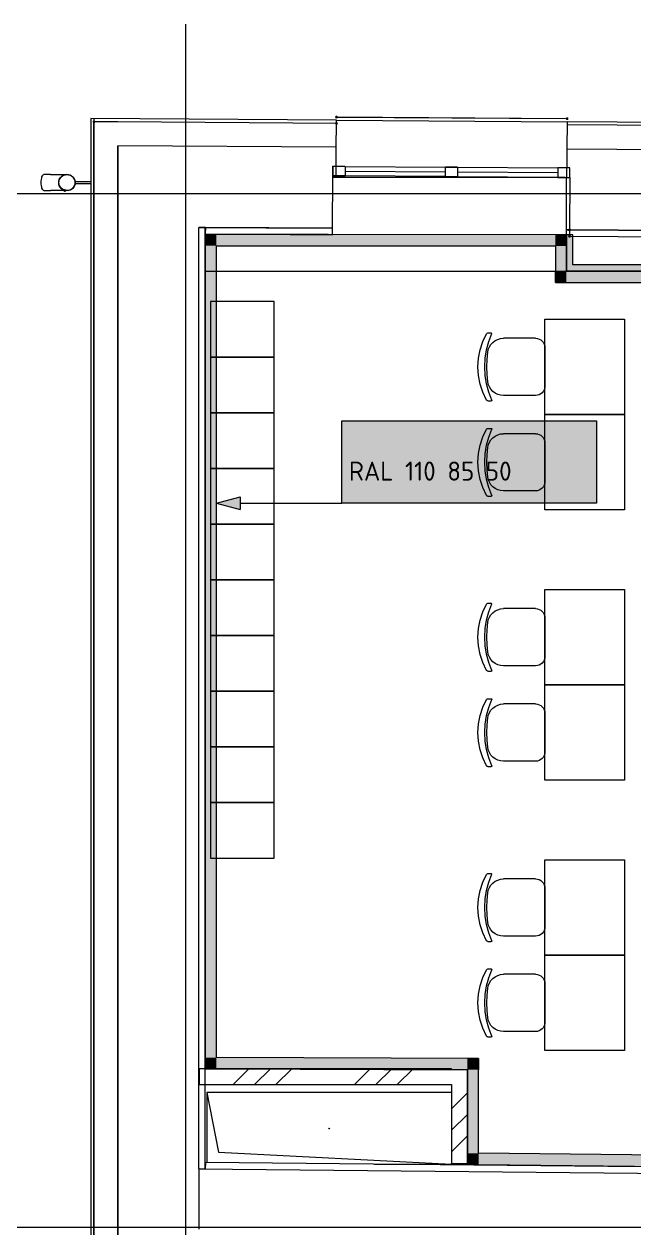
# Model space of a CAD drawing. Header units: millimetres. Extents: x 0 to 1189, y 0 to 841.
# Drawn here: x 228.5 to 266.8, y 653.3 to 729 of the extents above; entities that cross this region are included whole.
import ezdxf

# ---------------------------------------------------------------- set-up
doc = ezdxf.new("R2010")
doc.units = ezdxf.units.MM

msp = doc.modelspace()

# ---------------------------------------------------------------- hatches: boundary and pattern name
h = msp.add_hatch(color=7)
h.dxf.hatch_style = 2
h.paths.add_polyline_path([(248.237379, 723.176876), (248.210942, 723.240438), (248.147379, 723.266876), (248.083817, 723.240438), (248.057379, 723.176876), (248.057379, 723.166876), (248.083817, 723.103313), (248.147379, 723.076875), (248.210942, 723.103313), (248.237379, 723.166876)])
h = msp.add_hatch(color=7)
h.dxf.hatch_style = 2
h.paths.add_polyline_path([(262.737401, 723.079875), (262.710964, 723.143438), (262.647401, 723.169876), (262.583839, 723.143438), (262.557401, 723.079875), (262.557401, 723.069875), (262.583839, 723.006313), (262.647401, 722.979875), (262.710964, 723.006313), (262.737401, 723.069875)])
h = msp.add_hatch(color=7)
h.dxf.hatch_style = 2
h.paths.add_polyline_path([(232.898356, 722.969875), (232.834793, 722.943438), (232.808356, 722.879875), (232.834793, 722.816312), (232.898356, 722.789875), (232.961918, 722.816312), (232.988356, 722.879875), (232.961918, 722.943438)])
h = msp.add_hatch(color=7)
h.dxf.hatch_style = 2
h.paths.add_polyline_path([(248.145379, 722.866875), (248.081817, 722.840438), (248.055379, 722.776875), (248.081817, 722.713312), (248.145379, 722.686875), (248.208942, 722.713312), (248.235379, 722.776875), (248.208942, 722.840438)])
h = msp.add_hatch(color=7)
h.dxf.hatch_style = 2
h.paths.add_polyline_path([(231.068353, 718.466868), (231.131916, 718.493306), (231.158353, 718.556868), (231.131916, 718.620431), (231.068353, 718.646869), (231.055353, 718.646869), (230.99179, 718.620431), (230.965353, 718.556868), (230.99179, 718.493306), (231.055353, 718.466868)])
at = {"true_color": 0xf1d696}
h = msp.add_hatch(color=41, dxfattribs=at)
h.dxf.hatch_style = 2
h.paths.add_polyline_path([(240.598368, 715.079863), (239.898367, 715.080863), (239.898367, 715.780864)])
h = msp.add_hatch(color=41, dxfattribs=at)
h.dxf.hatch_style = 2
h.paths.add_polyline_path([(239.898367, 715.780864), (240.598368, 715.779864), (240.598368, 715.079863)])
h = msp.add_hatch(color=41, dxfattribs=at)
h.dxf.hatch_style = 2
h.paths.add_polyline_path([(240.598368, 715.079863), (240.598368, 715.779864), (261.9094, 715.771864), (261.9094, 715.071863)])
h = msp.add_hatch(color=41, dxfattribs=at)
h.dxf.hatch_style = 2
h.paths.add_polyline_path([(261.9094, 715.071863), (261.9094, 715.771864), (262.609401, 715.770864)])
h = msp.add_hatch(color=41, dxfattribs=at)
h.dxf.hatch_style = 2
h.paths.add_polyline_path([(261.9094, 715.071863), (262.609401, 715.770864), (262.609401, 715.070863)])
h = msp.add_hatch(color=7)
h.dxf.hatch_style = 2
h.paths.add_polyline_path([(262.609401, 715.770864), (262.800402, 715.770864), (262.800402, 713.875861), (262.614401, 713.875861)])
h = msp.add_hatch(color=7)
h.dxf.hatch_style = 2
h.paths.add_polyline_path([(262.797401, 715.767864), (262.733839, 715.741427), (262.707401, 715.677864), (262.733839, 715.614301), (262.797401, 715.587864), (262.807402, 715.587864), (262.870964, 715.614301), (262.897402, 715.677864), (262.870964, 715.741427), (262.807402, 715.767864)])
h = msp.add_hatch(color=7)
h.dxf.hatch_style = 2
h.paths.add_polyline_path([(262.800402, 716.168865), (262.736839, 716.142427), (262.710401, 716.078865), (262.736839, 716.015302), (262.800402, 715.988865), (262.810402, 715.988865), (262.873964, 716.015302), (262.900402, 716.078865), (262.873964, 716.142427), (262.810402, 716.168865)])
h = msp.add_hatch(color=7)
h.dxf.hatch_style = 2
h.paths.add_polyline_path([(262.800402, 713.875861), (262.807402, 715.677864), (263.009402, 715.676864), (263.009402, 713.875861)])
at = {"true_color": 0xdcd214}
h = msp.add_hatch(color=52, dxfattribs=at)
h.dxf.hatch_style = 2
h.paths.add_polyline_path([(240.598368, 664.024785), (239.898367, 664.026785), (239.898367, 715.080863), (240.598368, 715.079863)])
at = {"true_color": 0xf1d696}
h = msp.add_hatch(color=41, dxfattribs=at)
h.dxf.hatch_style = 2
h.paths.add_polyline_path([(261.9094, 715.071863), (262.609401, 715.070863), (262.609401, 713.475861), (261.9094, 713.475861)])
h = msp.add_hatch(color=41, dxfattribs=at)
h.dxf.hatch_style = 2
h.paths.add_polyline_path([(262.609401, 713.475861), (261.9094, 712.77586), (261.9094, 713.475861)])
h = msp.add_hatch(color=41, dxfattribs=at)
h.dxf.hatch_style = 2
h.paths.add_polyline_path([(262.609401, 713.475861), (262.609401, 712.77586), (261.9094, 712.77586)])
h = msp.add_hatch(color=7)
h.dxf.hatch_style = 2
h.paths.add_polyline_path([(262.609401, 713.875861), (277.695424, 713.875861), (277.695424, 713.475861), (262.609401, 713.475861)])
h = msp.add_hatch(color=41, dxfattribs=at)
h.dxf.hatch_style = 2
h.paths.add_polyline_path([(262.609401, 712.77586), (262.609401, 713.475861), (278.095425, 713.475861), (278.095425, 712.77586)])
at = {"true_color": 0xffffff}
h = msp.add_hatch(color=7, dxfattribs=at)
h.dxf.hatch_style = 2
h.paths.add_polyline_path([(248.47438, 704.071846), (264.488404, 704.071846), (264.488404, 698.895838), (248.47438, 698.895838)])
at = {"true_color": 0x0077b0}
h = msp.add_hatch(color=144, dxfattribs=at)
h.paths.add_polyline_path([(249.685447, 702.675707), (249.685447, 703.482686), (249.655957, 703.639369), (249.566935, 703.770421), (249.438295, 703.856824), (249.281957, 703.886176), (249.125481, 703.856824), (248.994223, 703.770421), (248.906786, 703.639369), (248.878467, 703.482686), (248.878467, 702.675707), (248.906786, 702.519369), (248.994223, 702.390729), (249.125481, 702.301708), (249.281957, 702.272218), (249.438295, 702.301708), (249.566935, 702.390729), (249.655957, 702.519369)])
h.paths.add_polyline_path([(249.886089, 702.675707), (249.874935, 702.555051), (249.841509, 702.443025), (249.785862, 702.339991), (249.708046, 702.24631), (249.616278, 702.169011), (249.514225, 702.114501), (249.402561, 702.082212), (249.281957, 702.071575), (249.160225, 702.082212), (249.048517, 702.114501), (248.946319, 702.169011), (248.853111, 702.24631), (248.775382, 702.339991), (248.719924, 702.443025), (248.686688, 702.555051), (248.67562, 702.675707), (248.67562, 703.482686), (248.686688, 703.604419), (248.719924, 703.716126), (248.775382, 703.818325), (248.853111, 703.911532), (248.946319, 703.989348), (249.048517, 704.044995), (249.160225, 704.078421), (249.281957, 704.089574), (249.402613, 704.078464), (249.514639, 704.045339), (249.617673, 703.990511), (249.711354, 703.914288), (249.787258, 703.82065), (249.841923, 703.717504), (249.874987, 703.604849), (249.886089, 703.482686)])
h = msp.add_hatch(color=144, dxfattribs=at)
h.dxf.hatch_style = 2
h.paths.add_polyline_path([(252.210158, 703.079197), (252.00676, 703.079197), (251.933242, 703.104484), (251.908092, 703.18062), (251.933242, 703.256757), (252.00676, 703.282044), (252.210158, 703.282044), (252.327085, 703.304782), (252.424581, 703.369687), (252.490727, 703.467597), (252.512224, 703.58411), (252.490727, 703.701036), (252.424581, 703.798533), (252.327085, 703.864679), (252.210158, 703.886176), (251.806669, 703.886176), (251.730532, 703.91167), (251.705245, 703.9876), (251.730532, 704.064012), (251.806669, 704.089574), (252.210158, 704.089574), (252.310591, 704.08054), (252.403842, 704.053263), (252.489134, 704.007486), (252.565692, 703.942951), (252.630658, 703.86448), (252.677382, 703.778207), (252.705606, 703.684595), (252.715071, 703.58411), (252.702445, 703.465099), (252.664497, 703.357974), (252.601125, 703.263044), (252.512224, 703.18062), (252.601125, 703.098196), (252.664497, 703.003267), (252.702445, 702.896142), (252.715071, 702.777131), (252.715071, 702.573732), (252.705606, 702.473687), (252.677382, 702.381083), (252.630658, 702.29592), (252.565692, 702.218198), (252.487971, 702.153663), (252.402808, 702.107887), (252.310204, 702.08061), (252.210158, 702.071575), (251.806669, 702.071575), (251.730532, 702.095484), (251.705245, 702.170243), (251.730532, 702.246655), (251.806669, 702.272218), (252.210158, 702.272218), (252.327085, 702.295024), (252.424581, 702.362066), (252.490727, 702.458942), (252.512224, 702.576488), (252.512224, 702.777131), (252.490727, 702.894057), (252.424581, 702.991554), (252.327085, 703.057699)])
h = msp.add_hatch(color=144, dxfattribs=at)
h.dxf.hatch_style = 2
h.paths.add_polyline_path([(251.199071, 702.573732), (250.392092, 702.573732), (250.315955, 702.599295), (250.290668, 702.675707), (250.315955, 702.751844), (250.392092, 702.777131), (251.199071, 702.777131), (251.275208, 702.751844), (251.300495, 702.675707), (251.275208, 702.599295)])
h = msp.add_hatch(color=144, dxfattribs=at)
h.dxf.hatch_style = 2
h.paths.add_polyline_path([(240.598368, 698.895838), (242.09137, 699.294839), (242.09137, 698.494838)])
at = {"true_color": 0xdcd214}
h = msp.add_hatch(color=52, dxfattribs=at)
h.dxf.hatch_style = 2
h.paths.add_polyline_path([(239.898367, 663.329784), (239.898367, 664.026785), (240.598368, 664.024785)])
h = msp.add_hatch(color=52, dxfattribs=at)
h.dxf.hatch_style = 2
h.paths.add_polyline_path([(239.898367, 663.326784), (240.598368, 664.024785), (240.598368, 663.324784)])
at = {"true_color": 0xf1d696}
h = msp.add_hatch(color=41, dxfattribs=at)
h.dxf.hatch_style = 2
h.paths.add_polyline_path([(240.598368, 663.324784), (240.598368, 664.024785), (256.384392, 663.968785), (256.384392, 663.268784)])
h = msp.add_hatch(color=41, dxfattribs=at)
h.dxf.hatch_style = 2
h.paths.add_polyline_path([(256.384392, 663.968785), (257.084393, 663.965785), (256.384392, 663.268784)])
h = msp.add_hatch(color=41, dxfattribs=at)
h.dxf.hatch_style = 2
h.paths.add_polyline_path([(256.384392, 663.268784), (257.084393, 663.965785), (257.084393, 663.265784)])
h = msp.add_hatch(color=41, dxfattribs=at)
h.dxf.hatch_style = 2
h.paths.add_polyline_path([(256.384392, 663.268784), (257.084393, 663.265784), (257.084393, 658.009776), (256.384392, 658.017776)])
h = msp.add_hatch(color=41, dxfattribs=at)
h.dxf.hatch_style = 2
h.paths.add_polyline_path([(256.392392, 657.324775), (256.384392, 658.017776), (257.084393, 658.009776)])
h = msp.add_hatch(color=41, dxfattribs=at)
h.dxf.hatch_style = 2
h.paths.add_polyline_path([(256.384392, 657.317775), (257.084393, 658.009776), (257.084393, 657.309775)])
h = msp.add_hatch(color=41, dxfattribs=at)
h.dxf.hatch_style = 2
h.paths.add_polyline_path([(327.0545, 657.252775), (327.0545, 656.552774), (257.084393, 657.309775), (257.084393, 658.009776)])

# ---------------------------------------------------------------- linework, layer by layer
at = {"color": 7, "lineweight": 0}
for points in [[(238.672365, 251.095154), (238.672365, 729.022884)], [(248.146379, 722.976875), (232.698356, 723.080875)], [(232.698356, 723.080875), (232.698356, 642.704753)], [(232.898356, 723.079875), (232.898356, 722.879875)], [(248.147379, 723.176876), (262.647401, 723.079875)], [(262.647401, 723.069875), (248.147379, 723.166876)], [(232.898356, 642.704753), (232.898356, 722.879875)], [(234.398358, 722.869875), (232.898356, 722.879875)], [(232.898356, 722.879875), (232.898356, 642.704753)], [(248.145379, 722.776875), (234.398358, 722.869875)], [(248.135379, 721.276873), (248.145379, 722.776875)], [(248.145379, 722.776875), (248.146379, 722.976875)], [(248.146379, 722.976875), (262.646401, 722.879875)], [(262.646401, 722.879875), (262.634401, 721.179872)], [(278.364425, 722.573875), (262.644401, 722.679875)], [(278.365425, 722.773875), (262.646401, 722.879875)], [(248.135379, 721.276873), (234.398358, 721.369873)], [(234.398358, 716.268865), (234.398358, 721.369873)], [(234.398358, 721.369873), (234.398358, 642.704753)], [(248.127379, 720.076871), (248.135379, 721.276873)], [(262.634401, 721.179872), (262.626401, 719.979871)], [(262.634401, 721.179872), (278.354425, 721.073872)], [(247.923379, 719.47887), (247.927379, 720.078871)], [(247.927379, 720.078871), (247.923379, 719.47887)], [(247.927379, 720.078871), (248.68738, 720.073871)], [(248.68738, 720.073871), (247.927379, 720.078871)], [(248.123379, 719.47687), (248.127379, 720.076871)], [(248.68738, 720.073871), (248.68338, 719.47387)], [(248.68738, 720.073871), (254.99639, 720.030871)], [(254.99239, 719.43087), (254.99639, 720.030871)], [(254.99639, 720.030871), (255.756391, 720.025871)], [(255.756391, 720.025871), (254.99639, 720.030871)], [(255.756391, 720.025871), (255.752391, 719.42587)], [(255.756391, 720.025871), (262.0664, 719.983871)], [(262.0664, 719.983871), (262.0624, 719.38387)], [(262.826402, 719.978871), (262.0664, 719.983871)], [(262.826402, 719.978871), (262.0664, 719.983871)], [(262.622401, 719.37987), (262.626401, 719.979871)], [(262.822402, 719.37887), (262.826402, 719.978871)], [(262.822402, 719.37887), (262.826402, 719.978871)], [(229.582368, 719.05586), (229.585501, 719.156587), (229.594493, 719.250423), (229.608735, 719.335353), (229.627618, 719.409361), (229.650532, 719.470431), (229.676868, 719.516548), (229.706017, 719.545697), (229.737368, 719.555861)], [(230.162352, 719.55687), (229.737351, 719.55687)], [(230.162352, 719.55687), (230.219352, 719.55687)], [(230.219352, 719.55687), (230.274352, 719.55687)], [(230.274352, 719.55687), (230.329352, 719.55687)], [(230.329352, 719.55687), (230.383352, 719.55687)], [(230.383352, 719.55687), (230.436352, 719.55687)], [(230.436352, 719.55687), (230.488352, 719.55687)], [(230.488352, 719.55687), (230.538352, 719.55687)], [(230.538352, 719.55687), (230.587352, 719.55687)], [(230.587352, 719.55687), (230.635352, 719.55687)], [(230.635352, 719.55687), (230.681352, 719.55687)], [(230.678352, 719.056869), (230.688925, 719.161614), (230.719243, 719.259198), (230.76721, 719.347524), (230.830728, 719.424495), (230.907698, 719.488012), (230.996025, 719.535979), (231.093609, 719.566298), (231.198353, 719.57687), (231.303385, 719.566298), (231.401104, 719.535979), (231.489447, 719.488012), (231.566354, 719.424495), (231.62976, 719.347524), (231.677604, 719.259198), (231.707823, 719.161614), (231.718354, 719.056869)], [(230.681352, 719.55687), (230.725352, 719.55687)], [(230.698352, 719.056869), (230.708517, 719.157596), (230.737665, 719.251432), (230.783782, 719.336362), (230.844853, 719.41037), (230.918861, 719.47144), (231.00379, 719.517557), (231.097627, 719.546706), (231.198353, 719.55687), (231.29908, 719.546706), (231.392916, 719.517557), (231.477846, 719.47144), (231.551854, 719.41037), (231.612924, 719.336362), (231.659041, 719.251432), (231.68819, 719.157596), (231.698354, 719.056869)], [(230.725352, 719.55687), (230.768353, 719.55687)], [(230.768353, 719.55687), (230.809353, 719.55687)], [(230.809353, 719.55687), (230.849353, 719.55687)], [(230.849353, 719.55687), (230.886353, 719.55687)], [(230.886353, 719.55687), (230.922353, 719.55687)], [(230.922353, 719.55687), (230.956353, 719.55687)], [(230.956353, 719.55687), (230.988353, 719.55687)], [(230.988353, 719.55687), (231.017353, 719.55687)], [(231.017353, 719.55687), (231.045353, 719.55687)], [(231.045353, 719.55687), (231.068353, 719.55687)], [(247.900379, 716.178865), (247.923379, 719.47887)], [(262.529401, 719.38087), (247.922379, 719.38087)], [(248.68338, 719.47387), (247.923379, 719.47887)], [(247.923379, 719.47887), (248.68338, 719.47387)], [(254.99239, 719.43087), (248.68338, 719.47387)], [(248.68538, 719.77387), (254.99439, 719.73087)], [(255.752391, 719.42587), (254.99239, 719.43087)], [(254.99239, 719.43087), (255.752391, 719.42587)], [(262.0624, 719.38387), (255.752391, 719.42587)], [(255.754391, 719.72587), (262.0644, 719.68387)], [(262.0624, 719.38387), (262.822402, 719.37887)], [(262.0624, 719.38387), (262.822402, 719.37887)], [(262.609401, 715.770864), (262.609401, 719.37987)], [(262.822402, 719.37887), (262.800402, 716.078865)], [(229.737368, 718.555859), (229.706017, 718.566023), (229.676868, 718.595172), (229.650532, 718.641289), (229.627618, 718.702359), (229.608735, 718.776367), (229.594493, 718.861297), (229.585501, 718.955133), (229.582368, 719.05586)], [(229.737351, 718.556868), (230.162352, 718.556868)], [(230.186352, 718.556868), (230.162352, 718.556868)], [(230.242352, 718.556868), (230.186352, 718.556868)], [(230.297352, 718.556868), (230.242352, 718.556868)], [(230.352352, 718.556868), (230.297352, 718.556868)], [(230.405352, 718.556868), (230.352352, 718.556868)], [(230.458352, 718.556868), (230.405352, 718.556868)], [(230.509352, 718.556868), (230.458352, 718.556868)], [(230.559352, 718.556868), (230.509352, 718.556868)], [(230.607352, 718.556868), (230.559352, 718.556868)], [(230.654352, 718.556868), (230.607352, 718.556868)], [(230.700352, 718.556868), (230.654352, 718.556868)], [(231.718354, 719.056869), (231.707823, 718.951838), (231.677604, 718.854119), (231.62976, 718.765775), (231.566354, 718.688869), (231.489447, 718.625462), (231.401104, 718.577619), (231.303385, 718.5474), (231.198353, 718.536868), (231.093609, 718.5474), (230.996025, 718.577619), (230.907698, 718.625462), (230.830728, 718.688869), (230.76721, 718.765775), (230.719243, 718.854119), (230.688925, 718.951838), (230.678352, 719.056869)], [(231.698354, 719.056869), (231.68819, 718.955855), (231.659041, 718.861885), (231.612924, 718.776937), (231.551854, 718.702994), (231.477846, 718.642035), (231.392916, 718.59604), (231.29908, 718.566992), (231.198353, 718.556868), (231.097627, 718.566992), (231.00379, 718.59604), (230.918861, 718.642035), (230.844853, 718.702994), (230.783782, 718.776937), (230.737665, 718.861885), (230.708517, 718.955855), (230.698352, 719.056869)], [(230.743353, 718.556868), (230.700352, 718.556868)], [(230.786353, 718.556868), (230.743353, 718.556868)], [(230.826353, 718.556868), (230.786353, 718.556868)], [(230.865353, 718.556868), (230.826353, 718.556868)], [(230.901353, 718.556868), (230.865353, 718.556868)], [(230.936353, 718.556868), (230.901353, 718.556868)], [(230.969353, 718.556868), (230.936353, 718.556868)], [(231.000353, 718.556868), (230.969353, 718.556868)], [(231.029353, 718.556868), (231.000353, 718.556868)], [(231.055353, 718.556868), (231.029353, 718.556868)], [(232.698356, 719.106869), (231.707354, 719.106869)], [(231.707354, 719.006869), (232.698356, 719.006869)], [(198.085303, 718.371868), (863.72632, 718.371868)], [(234.398358, 642.714753), (234.398358, 716.268865)], [(239.498366, 716.234865), (247.900379, 716.178865)], [(239.898367, 716.234865), (239.498366, 716.234865)], [(239.498366, 657.038775), (239.498366, 716.234865)], [(239.898367, 657.038775), (239.898367, 716.234865)], [(239.901367, 716.231865), (239.898367, 715.831864)], [(247.900379, 716.178865), (239.901367, 716.231865)], [(239.898367, 715.831864), (247.898379, 715.778864)], [(247.615378, 715.780864), (239.898367, 715.780864)], [(239.898367, 715.780864), (239.898367, 715.080863)], [(261.9094, 715.771864), (239.898367, 715.780864)], [(247.898379, 715.778864), (247.900379, 716.178865)], [(262.609401, 715.770864), (261.9094, 715.771864)], [(262.800402, 716.078865), (262.609401, 716.079865)], [(262.609401, 716.079865), (262.800402, 716.077865)], [(262.609401, 715.770864), (262.609401, 713.475861)], [(263.009402, 715.770864), (262.609401, 715.770864)], [(262.609401, 713.475861), (262.609401, 715.770864)], [(262.800402, 716.077865), (262.797401, 715.677864)], [(278.120425, 715.974865), (262.800402, 716.077865)], [(262.807402, 715.677864), (278.117425, 715.574864)], [(262.810402, 716.078865), (278.120425, 715.975865)], [(263.009402, 713.875861), (263.009402, 715.770864)], [(239.898367, 715.080863), (239.898367, 663.326784)], [(240.598368, 715.079863), (261.9094, 715.071863)], [(240.598368, 664.024785), (240.598368, 715.079863)], [(261.9094, 715.071863), (261.9094, 713.475861)], [(239.898367, 713.475861), (262.609401, 713.475861)], [(261.9094, 712.77586), (261.9094, 713.475861)], [(262.609401, 713.475861), (278.095425, 713.475861)], [(278.095425, 713.475861), (262.609401, 713.475861)], [(277.695424, 713.875861), (263.009402, 713.875861)], [(261.9094, 712.77586), (278.095425, 712.77586)], [(257.084393, 663.965785), (240.598368, 664.024785)], [(257.084393, 663.965785), (257.084393, 663.265784)], [(255.38439, 663.328784), (239.514366, 663.328784)], [(239.514366, 663.328784), (239.514366, 662.328783)], [(239.898367, 663.326784), (240.598368, 663.324784)], [(240.598368, 663.324784), (256.384392, 663.268784)], [(241.640369, 662.328783), (242.639371, 663.327784)], [(242.989371, 662.328783), (243.988373, 663.327784)], [(244.339373, 662.328783), (245.338375, 663.327784)], [(249.273381, 662.328783), (250.273382, 663.327784)], [(250.622383, 662.328783), (251.622384, 663.327784)], [(251.972385, 662.328783), (252.972386, 663.327784)], [(255.38439, 663.268784), (255.38439, 663.328784)], [(256.384392, 663.268784), (255.38439, 663.268784)], [(256.384392, 657.364775), (256.384392, 663.268784)], [(256.384392, 663.268784), (256.384392, 657.317775)], [(257.084393, 658.009776), (257.084393, 663.265784)], [(239.514366, 662.328783), (255.38439, 662.328783)], [(255.38439, 661.828782), (239.984367, 661.828782)], [(239.984367, 661.828782), (239.984367, 657.433775)], [(239.984367, 661.828782), (240.734368, 658.078776)], [(255.38439, 661.828782), (239.984367, 661.828782)], [(239.984367, 661.828782), (239.984367, 657.433775)], [(255.38439, 662.328783), (255.38439, 657.364775)], [(255.38439, 660.80578), (256.384392, 661.805782)], [(255.38439, 659.456778), (256.384392, 660.45678)], [(247.659378, 659.578778), (247.684378, 659.603778), (247.709378, 659.578778)], [(247.709378, 659.578778), (247.684378, 659.553778), (247.659378, 659.578778)], [(247.709378, 659.578778), (247.684378, 659.553778), (247.671378, 659.556778)], [(247.678378, 659.602778), (247.709378, 659.578778)], [(255.38439, 658.107776), (256.384392, 659.107778)], [(240.734368, 658.078776), (255.38439, 657.328775)], [(326.354499, 657.259775), (257.084393, 658.009776)], [(239.903367, 657.434775), (239.899367, 657.034774)], [(307.38847, 656.761774), (239.903367, 657.434775)], [(250.529383, 657.328775), (255.38439, 657.328775)], [(250.529383, 657.328775), (255.38439, 657.328775)], [(255.38439, 657.364775), (256.384392, 657.364775)], [(255.38439, 657.328775), (255.38439, 657.364775)], [(255.38439, 657.328775), (255.38439, 657.364775)], [(256.384392, 657.364775), (256.384392, 657.269775)], [(256.384392, 657.317775), (257.084393, 657.309775)], [(257.084393, 657.309775), (327.754501, 656.544774)], [(239.498366, 657.038775), (239.498366, 653.237769)], [(239.498366, 657.038775), (239.898367, 657.038775)], [(239.498366, 657.038775), (307.38447, 656.361773)], [(198.085303, 653.371769), (863.72632, 653.371769)]]:
    msp.add_lwpolyline(points, dxfattribs=at)
at = {"color": 253, "lineweight": 0, "true_color": 0x999999}
for points in [[(244.218373, 711.576858), (240.218367, 711.576858)], [(240.218367, 711.576858), (240.218367, 708.076852)], [(244.218373, 708.076852), (244.218373, 711.576858)], [(261.256399, 704.464847), (261.256399, 710.464856)], [(261.256399, 710.464856), (266.256407, 710.464856)], [(266.256407, 710.464856), (266.256407, 704.464847)], [(257.581394, 705.376848), (257.347674, 705.86988), (257.178643, 706.38635), (257.075987, 706.920069), (257.041393, 707.464852), (257.075987, 708.009196), (257.178643, 708.542853), (257.347674, 709.05926), (257.581394, 709.551855)], [(257.581394, 705.376848), (257.347674, 705.86988), (257.178643, 706.38635), (257.075987, 706.920069), (257.041393, 707.464852), (257.075987, 708.009196), (257.178643, 708.542853), (257.347674, 709.05926), (257.581394, 709.551855)], [(257.909394, 705.372848), (257.719034, 705.876349), (257.582019, 706.3956), (257.49919, 706.926476), (257.471393, 707.464852), (257.49919, 708.002649), (257.582019, 708.533228), (257.719034, 709.05237), (257.909394, 709.555855)], [(257.909394, 705.372848), (257.719034, 705.876349), (257.582019, 706.3956), (257.49919, 706.926476), (257.471393, 707.464852), (257.49919, 708.002649), (257.582019, 708.533228), (257.719034, 709.05237), (257.909394, 709.555855)], [(257.581394, 709.551855), (257.617519, 709.587105), (257.666394, 709.599855)], [(257.581394, 709.551855), (257.617519, 709.587105), (257.666394, 709.599855)], [(257.666394, 709.599855), (257.882394, 709.599855)], [(257.666394, 709.599855), (257.882394, 709.599855)], [(257.882394, 709.599855), (257.903769, 709.590855), (257.912394, 709.569855), (257.909394, 709.555855)], [(257.882394, 709.599855), (257.903769, 709.590855), (257.912394, 709.569855), (257.909394, 709.555855)], [(257.658394, 708.364853), (257.694708, 708.550238), (257.763097, 708.721057), (257.860103, 708.87418), (257.982269, 709.006479), (258.126138, 709.114825), (258.288254, 709.196089), (258.465159, 709.247141), (258.653395, 709.264854)], [(257.658394, 708.364853), (257.694708, 708.550238), (257.763097, 708.721057), (257.860103, 708.87418), (257.982269, 709.006479), (258.126138, 709.114825), (258.288254, 709.196089), (258.465159, 709.247141), (258.653395, 709.264854)], [(260.656398, 709.264854), (258.653395, 709.264854)], [(260.656398, 709.264854), (258.653395, 709.264854)], [(260.656398, 709.264854), (260.777213, 709.252649), (260.889789, 709.217651), (260.991701, 709.162286), (261.080524, 709.088979), (261.153831, 709.000157), (261.209196, 708.898244), (261.244194, 708.785668), (261.256399, 708.664853)], [(260.656398, 709.264854), (260.777213, 709.252649), (260.889789, 709.217651), (260.991701, 709.162286), (261.080524, 709.088979), (261.153831, 709.000157), (261.209196, 708.898244), (261.244194, 708.785668), (261.256399, 708.664853)], [(261.256399, 708.665853), (261.256399, 706.26485)], [(261.256399, 708.665853), (261.256399, 706.26485)], [(244.218373, 708.076852), (240.218367, 708.076852)], [(240.218367, 708.076852), (240.218367, 704.576847)], [(240.218367, 708.076852), (244.218373, 708.076852)], [(244.218373, 704.576847), (244.218373, 708.076852)], [(257.663394, 706.52285), (257.621519, 706.993101), (257.607394, 707.464852), (257.621519, 707.935727), (257.663394, 708.405853)], [(257.663394, 706.52285), (257.621519, 706.993101), (257.607394, 707.464852), (257.621519, 707.935727), (257.663394, 708.405853)], [(258.653395, 705.664849), (258.465159, 705.682562), (258.288254, 705.733615), (258.126138, 705.814878), (257.982269, 705.923224), (257.860103, 706.055523), (257.763097, 706.208646), (257.694708, 706.379465), (257.658394, 706.56485)], [(258.653395, 705.664849), (258.465159, 705.682562), (258.288254, 705.733615), (258.126138, 705.814878), (257.982269, 705.923224), (257.860103, 706.055523), (257.763097, 706.208646), (257.694708, 706.379465), (257.658394, 706.56485)], [(260.656398, 705.664849), (258.653395, 705.664849)], [(260.656398, 705.664849), (258.653395, 705.664849)], [(261.256399, 706.26485), (261.244194, 706.143748), (261.209196, 706.031037), (261.153831, 705.929107), (261.080524, 705.840349), (260.991701, 705.767154), (260.889789, 705.711911), (260.777213, 705.677013), (260.656398, 705.664849)], [(261.256399, 706.26485), (261.244194, 706.143748), (261.209196, 706.031037), (261.153831, 705.929107), (261.080524, 705.840349), (260.991701, 705.767154), (260.889789, 705.711911), (260.777213, 705.677013), (260.656398, 705.664849)], [(257.666394, 705.329848), (257.617519, 705.342098), (257.581394, 705.376848)], [(257.666394, 705.329848), (257.617519, 705.342098), (257.581394, 705.376848)], [(257.666394, 705.329848), (257.882394, 705.329848)], [(257.666394, 705.329848), (257.882394, 705.329848)], [(257.909394, 705.372848), (257.912394, 705.359848), (257.903769, 705.338473), (257.882394, 705.329848)], [(257.909394, 705.372848), (257.912394, 705.359848), (257.903769, 705.338473), (257.882394, 705.329848)], [(244.218373, 704.576847), (240.218367, 704.576847)], [(240.218367, 704.576847), (240.218367, 701.076842)], [(240.218367, 704.576847), (244.218373, 704.576847)], [(244.218373, 701.076842), (244.218373, 704.576847)], [(266.256407, 704.464847), (261.256399, 704.464847)], [(261.256399, 698.464838), (261.256399, 704.464847)], [(261.256399, 704.464847), (266.256407, 704.464847)], [(266.256407, 704.464847), (266.256407, 698.464838)], [(257.581394, 699.376839), (257.347674, 699.869871), (257.178643, 700.386341), (257.075987, 700.92006), (257.041393, 701.464842), (257.075987, 702.009187), (257.178643, 702.542844), (257.347674, 703.059251), (257.581394, 703.551846)], [(257.581394, 699.376839), (257.347674, 699.869871), (257.178643, 700.386341), (257.075987, 700.92006), (257.041393, 701.464842), (257.075987, 702.009187), (257.178643, 702.542844), (257.347674, 703.059251), (257.581394, 703.551846)], [(257.909394, 699.372839), (257.719034, 699.87634), (257.582019, 700.395591), (257.49919, 700.926467), (257.471393, 701.464842), (257.49919, 702.00264), (257.582019, 702.533219), (257.719034, 703.05236), (257.909394, 703.555846)], [(257.909394, 699.372839), (257.719034, 699.87634), (257.582019, 700.395591), (257.49919, 700.926467), (257.471393, 701.464842), (257.49919, 702.00264), (257.582019, 702.533219), (257.719034, 703.05236), (257.909394, 703.555846)], [(257.581394, 703.551846), (257.617519, 703.587096), (257.666394, 703.599846)], [(257.581394, 703.551846), (257.617519, 703.587096), (257.666394, 703.599846)], [(257.666394, 703.599846), (257.882394, 703.599846)], [(257.666394, 703.599846), (257.882394, 703.599846)], [(257.882394, 703.599846), (257.903769, 703.590846), (257.912394, 703.569846), (257.909394, 703.555846)], [(257.882394, 703.599846), (257.903769, 703.590846), (257.912394, 703.569846), (257.909394, 703.555846)], [(257.658394, 702.364844), (257.694708, 702.550229), (257.763097, 702.721047), (257.860103, 702.874171), (257.982269, 703.00647), (258.126138, 703.114816), (258.288254, 703.196079), (258.465159, 703.247132), (258.653395, 703.264845)], [(257.658394, 702.364844), (257.694708, 702.550229), (257.763097, 702.721047), (257.860103, 702.874171), (257.982269, 703.00647), (258.126138, 703.114816), (258.288254, 703.196079), (258.465159, 703.247132), (258.653395, 703.264845)], [(260.656398, 703.264845), (258.653395, 703.264845)], [(260.656398, 703.264845), (258.653395, 703.264845)], [(260.656398, 703.264845), (260.777213, 703.25264), (260.889789, 703.217642), (260.991701, 703.162277), (261.080524, 703.08897), (261.153831, 703.000147), (261.209196, 702.898235), (261.244194, 702.785659), (261.256399, 702.664844)], [(260.656398, 703.264845), (260.777213, 703.25264), (260.889789, 703.217642), (260.991701, 703.162277), (261.080524, 703.08897), (261.153831, 703.000147), (261.209196, 702.898235), (261.244194, 702.785659), (261.256399, 702.664844)], [(261.256399, 702.665844), (261.256399, 700.264841)], [(261.256399, 702.665844), (261.256399, 700.264841)], [(257.663394, 700.522841), (257.621519, 700.993092), (257.607394, 701.464842), (257.621519, 701.935718), (257.663394, 702.405844)], [(257.663394, 700.522841), (257.621519, 700.993092), (257.607394, 701.464842), (257.621519, 701.935718), (257.663394, 702.405844)], [(244.218373, 701.076842), (240.218367, 701.076842)], [(240.218367, 701.076842), (240.218367, 697.576836)], [(240.218367, 701.076842), (244.218373, 701.076842)], [(244.218373, 697.576836), (244.218373, 701.076842)], [(258.653395, 699.66484), (258.465159, 699.682553), (258.288254, 699.733605), (258.126138, 699.814869), (257.982269, 699.923215), (257.860103, 700.055514), (257.763097, 700.208637), (257.694708, 700.379456), (257.658394, 700.564841)], [(258.653395, 699.66484), (258.465159, 699.682553), (258.288254, 699.733605), (258.126138, 699.814869), (257.982269, 699.923215), (257.860103, 700.055514), (257.763097, 700.208637), (257.694708, 700.379456), (257.658394, 700.564841)], [(260.656398, 699.66484), (258.653395, 699.66484)], [(260.656398, 699.66484), (258.653395, 699.66484)], [(261.256399, 700.264841), (261.244194, 700.143739), (261.209196, 700.031028), (261.153831, 699.929098), (261.080524, 699.84034), (260.991701, 699.767144), (260.889789, 699.711902), (260.777213, 699.677004), (260.656398, 699.66484)], [(261.256399, 700.264841), (261.244194, 700.143739), (261.209196, 700.031028), (261.153831, 699.929098), (261.080524, 699.84034), (260.991701, 699.767144), (260.889789, 699.711902), (260.777213, 699.677004), (260.656398, 699.66484)], [(257.666394, 699.329839), (257.617519, 699.342089), (257.581394, 699.376839)], [(257.666394, 699.329839), (257.617519, 699.342089), (257.581394, 699.376839)], [(257.666394, 699.329839), (257.882394, 699.329839)], [(257.666394, 699.329839), (257.882394, 699.329839)], [(257.909394, 699.372839), (257.912394, 699.359839), (257.903769, 699.338464), (257.882394, 699.329839)], [(257.909394, 699.372839), (257.912394, 699.359839), (257.903769, 699.338464), (257.882394, 699.329839)], [(266.256407, 698.464838), (261.256399, 698.464838)], [(244.218373, 697.576836), (240.218367, 697.576836)], [(240.218367, 697.576836), (240.218367, 694.076831)], [(240.218367, 697.576836), (244.218373, 697.576836)], [(244.218373, 694.076831), (244.218373, 697.576836)], [(244.218373, 694.076831), (240.218367, 694.076831)], [(240.218367, 694.076831), (240.218367, 690.576826)], [(240.218367, 694.076831), (244.218373, 694.076831)], [(244.218373, 690.576826), (244.218373, 694.076831)], [(261.256399, 687.464821), (261.256399, 693.46483)], [(261.256399, 693.46483), (266.256407, 693.46483)], [(266.256407, 693.46483), (266.256407, 687.464821)], [(257.581394, 688.376822), (257.347674, 688.869854), (257.178643, 689.386324), (257.075987, 689.920043), (257.041393, 690.464826), (257.075987, 691.00917), (257.178643, 691.542827), (257.347674, 692.059234), (257.581394, 692.551829)], [(257.581394, 688.376822), (257.347674, 688.869854), (257.178643, 689.386324), (257.075987, 689.920043), (257.041393, 690.464826), (257.075987, 691.00917), (257.178643, 691.542827), (257.347674, 692.059234), (257.581394, 692.551829)], [(257.909394, 688.372822), (257.719034, 688.876323), (257.582019, 689.395574), (257.49919, 689.92645), (257.471393, 690.464826), (257.49919, 691.002623), (257.582019, 691.533202), (257.719034, 692.052344), (257.909394, 692.555829)], [(257.909394, 688.372822), (257.719034, 688.876323), (257.582019, 689.395574), (257.49919, 689.92645), (257.471393, 690.464826), (257.49919, 691.002623), (257.582019, 691.533202), (257.719034, 692.052344), (257.909394, 692.555829)], [(257.581394, 692.551829), (257.617519, 692.587079), (257.666394, 692.599829)], [(257.581394, 692.551829), (257.617519, 692.587079), (257.666394, 692.599829)], [(257.658394, 691.364827), (257.694708, 691.550212), (257.763097, 691.721031), (257.860103, 691.874154), (257.982269, 692.006453), (258.126138, 692.114799), (258.288254, 692.196063), (258.465159, 692.247115), (258.653395, 692.264828)], [(257.658394, 691.364827), (257.694708, 691.550212), (257.763097, 691.721031), (257.860103, 691.874154), (257.982269, 692.006453), (258.126138, 692.114799), (258.288254, 692.196063), (258.465159, 692.247115), (258.653395, 692.264828)], [(257.666394, 692.599829), (257.882394, 692.599829)], [(257.666394, 692.599829), (257.882394, 692.599829)], [(257.882394, 692.599829), (257.903769, 692.590829), (257.912394, 692.569829), (257.909394, 692.555829)], [(257.882394, 692.599829), (257.903769, 692.590829), (257.912394, 692.569829), (257.909394, 692.555829)], [(260.656398, 692.264828), (258.653395, 692.264828)], [(260.656398, 692.264828), (258.653395, 692.264828)], [(260.656398, 692.264828), (260.777213, 692.252623), (260.889789, 692.217625), (260.991701, 692.16226), (261.080524, 692.088953), (261.153831, 692.000131), (261.209196, 691.898218), (261.244194, 691.785642), (261.256399, 691.664827)], [(260.656398, 692.264828), (260.777213, 692.252623), (260.889789, 692.217625), (260.991701, 692.16226), (261.080524, 692.088953), (261.153831, 692.000131), (261.209196, 691.898218), (261.244194, 691.785642), (261.256399, 691.664827)], [(257.663394, 689.522824), (257.621519, 689.993075), (257.607394, 690.464826), (257.621519, 690.935701), (257.663394, 691.405827)], [(257.663394, 689.522824), (257.621519, 689.993075), (257.607394, 690.464826), (257.621519, 690.935701), (257.663394, 691.405827)], [(261.256399, 691.665827), (261.256399, 689.264824)], [(261.256399, 691.665827), (261.256399, 689.264824)], [(244.218373, 690.576826), (240.218367, 690.576826)], [(240.218367, 690.576826), (240.218367, 687.07682)], [(240.218367, 690.576826), (244.218373, 690.576826)], [(244.218373, 687.07682), (244.218373, 690.576826)], [(258.653395, 688.664823), (258.465159, 688.682536), (258.288254, 688.733589), (258.126138, 688.814852), (257.982269, 688.923198), (257.860103, 689.055497), (257.763097, 689.208621), (257.694708, 689.379439), (257.658394, 689.564824)], [(258.653395, 688.664823), (258.465159, 688.682536), (258.288254, 688.733589), (258.126138, 688.814852), (257.982269, 688.923198), (257.860103, 689.055497), (257.763097, 689.208621), (257.694708, 689.379439), (257.658394, 689.564824)], [(261.256399, 689.264824), (261.244194, 689.143722), (261.209196, 689.031011), (261.153831, 688.929081), (261.080524, 688.840323), (260.991701, 688.767128), (260.889789, 688.711885), (260.777213, 688.676987), (260.656398, 688.664823)], [(261.256399, 689.264824), (261.244194, 689.143722), (261.209196, 689.031011), (261.153831, 688.929081), (261.080524, 688.840323), (260.991701, 688.767128), (260.889789, 688.711885), (260.777213, 688.676987), (260.656398, 688.664823)], [(257.666394, 688.329822), (257.617519, 688.342072), (257.581394, 688.376822)], [(257.666394, 688.329822), (257.617519, 688.342072), (257.581394, 688.376822)], [(257.666394, 688.329822), (257.882394, 688.329822)], [(257.666394, 688.329822), (257.882394, 688.329822)], [(257.909394, 688.372822), (257.912394, 688.359822), (257.903769, 688.338447), (257.882394, 688.329822)], [(257.909394, 688.372822), (257.912394, 688.359822), (257.903769, 688.338447), (257.882394, 688.329822)], [(260.656398, 688.664823), (258.653395, 688.664823)], [(260.656398, 688.664823), (258.653395, 688.664823)], [(266.256407, 687.464821), (261.256399, 687.464821)], [(261.256399, 681.464812), (261.256399, 687.464821)], [(261.256399, 687.464821), (266.256407, 687.464821)], [(266.256407, 687.464821), (266.256407, 681.464812)], [(244.218373, 687.07682), (240.218367, 687.07682)], [(240.218367, 687.07682), (240.218367, 683.576815)], [(240.218367, 687.07682), (244.218373, 687.07682)], [(244.218373, 683.576815), (244.218373, 687.07682)], [(257.581394, 682.376813), (257.347674, 682.869845), (257.178643, 683.386315), (257.075987, 683.920034), (257.041393, 684.464816), (257.075987, 685.009161), (257.178643, 685.542818), (257.347674, 686.059225), (257.581394, 686.55182)], [(257.581394, 682.376813), (257.347674, 682.869845), (257.178643, 683.386315), (257.075987, 683.920034), (257.041393, 684.464816), (257.075987, 685.009161), (257.178643, 685.542818), (257.347674, 686.059225), (257.581394, 686.55182)], [(257.909394, 682.372813), (257.719034, 682.876314), (257.582019, 683.395565), (257.49919, 683.926441), (257.471393, 684.464816), (257.49919, 685.002614), (257.582019, 685.533193), (257.719034, 686.052334), (257.909394, 686.55582)], [(257.909394, 682.372813), (257.719034, 682.876314), (257.582019, 683.395565), (257.49919, 683.926441), (257.471393, 684.464816), (257.49919, 685.002614), (257.582019, 685.533193), (257.719034, 686.052334), (257.909394, 686.55582)], [(257.581394, 686.55182), (257.617519, 686.58707), (257.666394, 686.59982)], [(257.581394, 686.55182), (257.617519, 686.58707), (257.666394, 686.59982)], [(257.658394, 685.364818), (257.694708, 685.550203), (257.763097, 685.721021), (257.860103, 685.874145), (257.982269, 686.006444), (258.126138, 686.11479), (258.288254, 686.196053), (258.465159, 686.247106), (258.653395, 686.264819)], [(257.658394, 685.364818), (257.694708, 685.550203), (257.763097, 685.721021), (257.860103, 685.874145), (257.982269, 686.006444), (258.126138, 686.11479), (258.288254, 686.196053), (258.465159, 686.247106), (258.653395, 686.264819)], [(257.666394, 686.59982), (257.882394, 686.59982)], [(257.666394, 686.59982), (257.882394, 686.59982)], [(257.882394, 686.59982), (257.903769, 686.59082), (257.912394, 686.56982), (257.909394, 686.55582)], [(257.882394, 686.59982), (257.903769, 686.59082), (257.912394, 686.56982), (257.909394, 686.55582)], [(260.656398, 686.264819), (258.653395, 686.264819)], [(260.656398, 686.264819), (258.653395, 686.264819)], [(260.656398, 686.264819), (260.777213, 686.252614), (260.889789, 686.217616), (260.991701, 686.162251), (261.080524, 686.088944), (261.153831, 686.000121), (261.209196, 685.898209), (261.244194, 685.785633), (261.256399, 685.664818)], [(260.656398, 686.264819), (260.777213, 686.252614), (260.889789, 686.217616), (260.991701, 686.162251), (261.080524, 686.088944), (261.153831, 686.000121), (261.209196, 685.898209), (261.244194, 685.785633), (261.256399, 685.664818)], [(257.663394, 683.522815), (257.621519, 683.993066), (257.607394, 684.464816), (257.621519, 684.935692), (257.663394, 685.405818)], [(257.663394, 683.522815), (257.621519, 683.993066), (257.607394, 684.464816), (257.621519, 684.935692), (257.663394, 685.405818)], [(261.256399, 685.665818), (261.256399, 683.264815)], [(261.256399, 685.665818), (261.256399, 683.264815)], [(244.218373, 683.576815), (240.218367, 683.576815)], [(240.218367, 683.576815), (240.218367, 680.07681)], [(240.218367, 683.576815), (244.218373, 683.576815)], [(244.218373, 680.07681), (244.218373, 683.576815)], [(258.653395, 682.664814), (258.465159, 682.682527), (258.288254, 682.733579), (258.126138, 682.814843), (257.982269, 682.923189), (257.860103, 683.055488), (257.763097, 683.208611), (257.694708, 683.37943), (257.658394, 683.564815)], [(258.653395, 682.664814), (258.465159, 682.682527), (258.288254, 682.733579), (258.126138, 682.814843), (257.982269, 682.923189), (257.860103, 683.055488), (257.763097, 683.208611), (257.694708, 683.37943), (257.658394, 683.564815)], [(261.256399, 683.264815), (261.244194, 683.143713), (261.209196, 683.031002), (261.153831, 682.929072), (261.080524, 682.840314), (260.991701, 682.767118), (260.889789, 682.711876), (260.777213, 682.676978), (260.656398, 682.664814)], [(261.256399, 683.264815), (261.244194, 683.143713), (261.209196, 683.031002), (261.153831, 682.929072), (261.080524, 682.840314), (260.991701, 682.767118), (260.889789, 682.711876), (260.777213, 682.676978), (260.656398, 682.664814)], [(257.666394, 682.329813), (257.617519, 682.342063), (257.581394, 682.376813)], [(257.666394, 682.329813), (257.617519, 682.342063), (257.581394, 682.376813)], [(257.666394, 682.329813), (257.882394, 682.329813)], [(257.666394, 682.329813), (257.882394, 682.329813)], [(257.909394, 682.372813), (257.912394, 682.359813), (257.903769, 682.338438), (257.882394, 682.329813)], [(257.909394, 682.372813), (257.912394, 682.359813), (257.903769, 682.338438), (257.882394, 682.329813)], [(260.656398, 682.664814), (258.653395, 682.664814)], [(260.656398, 682.664814), (258.653395, 682.664814)], [(266.256407, 681.464812), (261.256399, 681.464812)], [(244.218373, 680.07681), (240.218367, 680.07681)], [(240.218367, 680.07681), (240.218367, 676.576804)], [(240.218367, 680.07681), (244.218373, 680.07681)], [(244.218373, 676.576804), (244.218373, 680.07681)], [(240.218367, 676.576804), (244.218373, 676.576804)], [(261.256399, 670.464795), (261.256399, 676.464804)], [(261.256399, 676.464804), (266.256407, 676.464804)], [(266.256407, 676.464804), (266.256407, 670.464795)], [(257.581394, 671.376796), (257.347674, 671.869828), (257.178643, 672.386298), (257.075987, 672.920018), (257.041393, 673.4648), (257.075987, 674.009144), (257.178643, 674.542801), (257.347674, 675.059208), (257.581394, 675.551803)], [(257.581394, 671.376796), (257.347674, 671.869828), (257.178643, 672.386298), (257.075987, 672.920018), (257.041393, 673.4648), (257.075987, 674.009144), (257.178643, 674.542801), (257.347674, 675.059208), (257.581394, 675.551803)], [(257.909394, 671.372796), (257.719034, 671.876297), (257.582019, 672.395548), (257.49919, 672.926424), (257.471393, 673.4648), (257.49919, 674.002597), (257.582019, 674.533176), (257.719034, 675.052318), (257.909394, 675.555803)], [(257.909394, 671.372796), (257.719034, 671.876297), (257.582019, 672.395548), (257.49919, 672.926424), (257.471393, 673.4648), (257.49919, 674.002597), (257.582019, 674.533176), (257.719034, 675.052318), (257.909394, 675.555803)], [(257.581394, 675.551803), (257.617519, 675.587053), (257.666394, 675.599803)], [(257.581394, 675.551803), (257.617519, 675.587053), (257.666394, 675.599803)], [(257.666394, 675.599803), (257.882394, 675.599803)], [(257.666394, 675.599803), (257.882394, 675.599803)], [(257.882394, 675.599803), (257.903769, 675.590803), (257.912394, 675.569803), (257.909394, 675.555803)], [(257.882394, 675.599803), (257.903769, 675.590803), (257.912394, 675.569803), (257.909394, 675.555803)], [(257.658394, 674.364801), (257.694708, 674.550186), (257.763097, 674.721005), (257.860103, 674.874128), (257.982269, 675.006427), (258.126138, 675.114773), (258.288254, 675.196037), (258.465159, 675.247089), (258.653395, 675.264802)], [(257.658394, 674.364801), (257.694708, 674.550186), (257.763097, 674.721005), (257.860103, 674.874128), (257.982269, 675.006427), (258.126138, 675.114773), (258.288254, 675.196037), (258.465159, 675.247089), (258.653395, 675.264802)], [(260.656398, 675.264802), (258.653395, 675.264802)], [(260.656398, 675.264802), (258.653395, 675.264802)], [(260.656398, 675.264802), (260.777213, 675.252597), (260.889789, 675.217599), (260.991701, 675.162234), (261.080524, 675.088927), (261.153831, 675.000105), (261.209196, 674.898192), (261.244194, 674.785616), (261.256399, 674.664801)], [(260.656398, 675.264802), (260.777213, 675.252597), (260.889789, 675.217599), (260.991701, 675.162234), (261.080524, 675.088927), (261.153831, 675.000105), (261.209196, 674.898192), (261.244194, 674.785616), (261.256399, 674.664801)], [(261.256399, 674.665801), (261.256399, 672.264798)], [(261.256399, 674.665801), (261.256399, 672.264798)], [(257.663394, 672.522798), (257.621519, 672.993049), (257.607394, 673.4648), (257.621519, 673.935675), (257.663394, 674.405801)], [(257.663394, 672.522798), (257.621519, 672.993049), (257.607394, 673.4648), (257.621519, 673.935675), (257.663394, 674.405801)], [(258.653395, 671.664797), (258.465159, 671.68251), (258.288254, 671.733563), (258.126138, 671.814826), (257.982269, 671.923172), (257.860103, 672.055471), (257.763097, 672.208595), (257.694708, 672.379413), (257.658394, 672.564798)], [(258.653395, 671.664797), (258.465159, 671.68251), (258.288254, 671.733563), (258.126138, 671.814826), (257.982269, 671.923172), (257.860103, 672.055471), (257.763097, 672.208595), (257.694708, 672.379413), (257.658394, 672.564798)], [(260.656398, 671.664797), (258.653395, 671.664797)], [(260.656398, 671.664797), (258.653395, 671.664797)], [(261.256399, 672.264798), (261.244194, 672.143696), (261.209196, 672.030985), (261.153831, 671.929055), (261.080524, 671.840297), (260.991701, 671.767102), (260.889789, 671.711859), (260.777213, 671.676961), (260.656398, 671.664797)], [(261.256399, 672.264798), (261.244194, 672.143696), (261.209196, 672.030985), (261.153831, 671.929055), (261.080524, 671.840297), (260.991701, 671.767102), (260.889789, 671.711859), (260.777213, 671.676961), (260.656398, 671.664797)], [(257.666394, 671.329796), (257.617519, 671.342046), (257.581394, 671.376796)], [(257.666394, 671.329796), (257.617519, 671.342046), (257.581394, 671.376796)], [(257.666394, 671.329796), (257.882394, 671.329796)], [(257.666394, 671.329796), (257.882394, 671.329796)], [(257.909394, 671.372796), (257.912394, 671.359796), (257.903769, 671.338421), (257.882394, 671.329796)], [(257.909394, 671.372796), (257.912394, 671.359796), (257.903769, 671.338421), (257.882394, 671.329796)], [(266.256407, 670.464795), (261.256399, 670.464795)], [(261.256399, 664.464786), (261.256399, 670.464795)], [(261.256399, 670.464795), (266.256407, 670.464795)], [(266.256407, 670.464795), (266.256407, 664.464786)], [(257.581394, 665.376787), (257.347674, 665.869819), (257.178643, 666.386289), (257.075987, 666.920008), (257.041393, 667.46479), (257.075987, 668.009135), (257.178643, 668.542792), (257.347674, 669.059199), (257.581394, 669.551794)], [(257.581394, 665.376787), (257.347674, 665.869819), (257.178643, 666.386289), (257.075987, 666.920008), (257.041393, 667.46479), (257.075987, 668.009135), (257.178643, 668.542792), (257.347674, 669.059199), (257.581394, 669.551794)], [(257.909394, 665.372787), (257.719034, 665.876288), (257.582019, 666.395539), (257.49919, 666.926415), (257.471393, 667.46479), (257.49919, 668.002588), (257.582019, 668.533167), (257.719034, 669.052308), (257.909394, 669.555794)], [(257.909394, 665.372787), (257.719034, 665.876288), (257.582019, 666.395539), (257.49919, 666.926415), (257.471393, 667.46479), (257.49919, 668.002588), (257.582019, 668.533167), (257.719034, 669.052308), (257.909394, 669.555794)], [(257.581394, 669.551794), (257.617519, 669.587044), (257.666394, 669.599794)], [(257.581394, 669.551794), (257.617519, 669.587044), (257.666394, 669.599794)], [(257.658394, 668.364792), (257.694708, 668.550177), (257.763097, 668.720995), (257.860103, 668.874119), (257.982269, 669.006418), (258.126138, 669.114764), (258.288254, 669.196027), (258.465159, 669.24708), (258.653395, 669.264793)], [(257.658394, 668.364792), (257.694708, 668.550177), (257.763097, 668.720995), (257.860103, 668.874119), (257.982269, 669.006418), (258.126138, 669.114764), (258.288254, 669.196027), (258.465159, 669.24708), (258.653395, 669.264793)], [(257.666394, 669.599794), (257.882394, 669.599794)], [(257.666394, 669.599794), (257.882394, 669.599794)], [(257.882394, 669.599794), (257.903769, 669.590794), (257.912394, 669.569794), (257.909394, 669.555794)], [(257.882394, 669.599794), (257.903769, 669.590794), (257.912394, 669.569794), (257.909394, 669.555794)], [(260.656398, 669.264793), (258.653395, 669.264793)], [(260.656398, 669.264793), (258.653395, 669.264793)], [(260.656398, 669.264793), (260.777213, 669.252588), (260.889789, 669.21759), (260.991701, 669.162225), (261.080524, 669.088918), (261.153831, 669.000096), (261.209196, 668.898183), (261.244194, 668.785607), (261.256399, 668.664792)], [(260.656398, 669.264793), (260.777213, 669.252588), (260.889789, 669.21759), (260.991701, 669.162225), (261.080524, 669.088918), (261.153831, 669.000096), (261.209196, 668.898183), (261.244194, 668.785607), (261.256399, 668.664792)], [(261.256399, 668.665792), (261.256399, 666.264789)], [(261.256399, 668.665792), (261.256399, 666.264789)], [(257.663394, 666.522789), (257.621519, 666.99304), (257.607394, 667.46479), (257.621519, 667.935666), (257.663394, 668.405792)], [(257.663394, 666.522789), (257.621519, 666.99304), (257.607394, 667.46479), (257.621519, 667.935666), (257.663394, 668.405792)], [(258.653395, 665.664788), (258.465159, 665.682501), (258.288254, 665.733553), (258.126138, 665.814817), (257.982269, 665.923163), (257.860103, 666.055462), (257.763097, 666.208585), (257.694708, 666.379404), (257.658394, 666.564789)], [(258.653395, 665.664788), (258.465159, 665.682501), (258.288254, 665.733553), (258.126138, 665.814817), (257.982269, 665.923163), (257.860103, 666.055462), (257.763097, 666.208585), (257.694708, 666.379404), (257.658394, 666.564789)], [(261.256399, 666.264789), (261.244194, 666.143687), (261.209196, 666.030976), (261.153831, 665.929046), (261.080524, 665.840288), (260.991701, 665.767093), (260.889789, 665.71185), (260.777213, 665.676952), (260.656398, 665.664788)], [(261.256399, 666.264789), (261.244194, 666.143687), (261.209196, 666.030976), (261.153831, 665.929046), (261.080524, 665.840288), (260.991701, 665.767093), (260.889789, 665.71185), (260.777213, 665.676952), (260.656398, 665.664788)], [(260.656398, 665.664788), (258.653395, 665.664788)], [(260.656398, 665.664788), (258.653395, 665.664788)], [(257.666394, 665.329787), (257.617519, 665.342037), (257.581394, 665.376787)], [(257.666394, 665.329787), (257.617519, 665.342037), (257.581394, 665.376787)], [(257.666394, 665.329787), (257.882394, 665.329787)], [(257.666394, 665.329787), (257.882394, 665.329787)], [(257.909394, 665.372787), (257.912394, 665.359787), (257.903769, 665.338412), (257.882394, 665.329787)], [(257.909394, 665.372787), (257.912394, 665.359787), (257.903769, 665.338412), (257.882394, 665.329787)], [(266.256407, 664.464786), (261.256399, 664.464786)]]:
    msp.add_lwpolyline(points, dxfattribs=at)
at = {"color": 144, "lineweight": 0, "true_color": 0x0077b0}
for points in [[(248.47438, 704.071846), (264.488404, 704.071846)], [(248.47438, 698.894838), (248.47438, 704.071846)], [(264.488404, 704.071846), (264.488404, 698.894838)], [(240.598368, 698.894838), (242.09137, 699.294839)], [(240.598368, 698.894838), (242.09137, 698.494838)], [(242.09137, 699.294839), (242.09137, 698.494838)], [(242.09137, 698.894838), (246.320376, 698.894838)], [(246.320376, 698.894838), (248.47438, 698.894838)], [(264.488404, 698.894838), (248.47438, 698.894838)]]:
    msp.add_lwpolyline(points, dxfattribs=at)

# ---------------------------------------------------------------- texts
at = {"color": 144, "true_color": 0x0077b0, "insert": (248.927156, 701.510428), "char_height": 1.2, "attachment_point": 1}
msp.add_mtext('{\\fGOSTCommon|b0|i0|c0;RAL 110 85 50}', dxfattribs=at)

doc.saveas('drawing.dxf')
